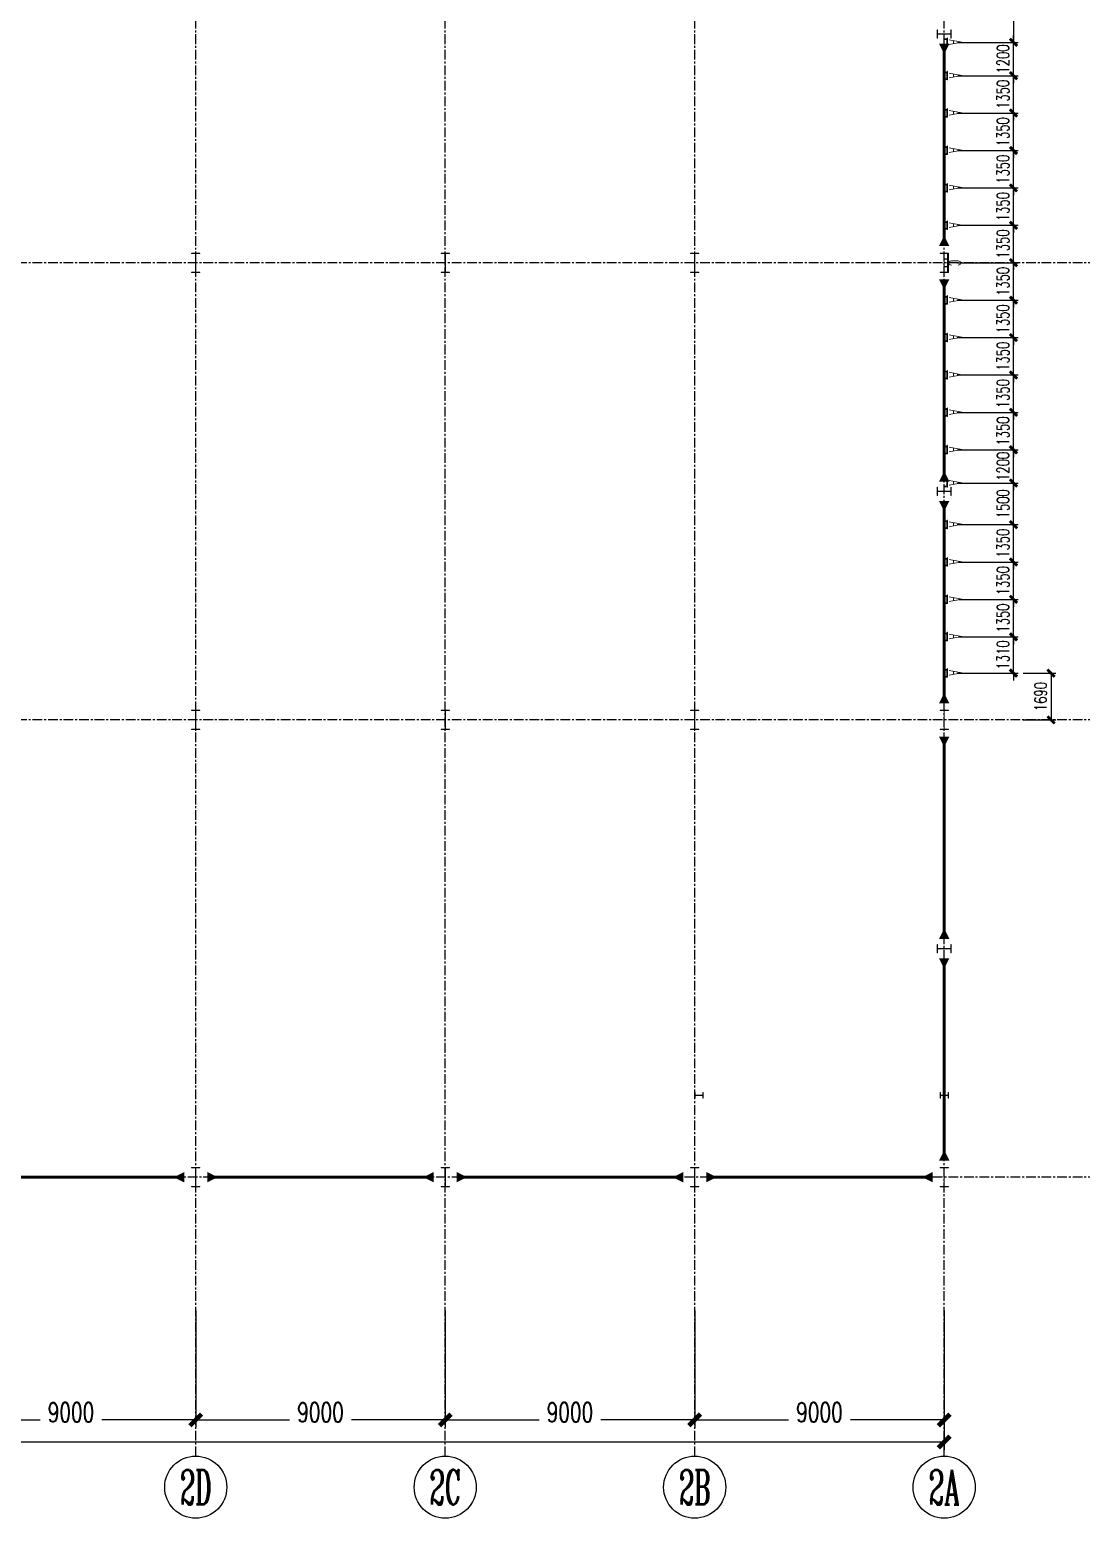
# Model space of a CAD drawing. Extents: x 782294 to 1727252, y -631030 to 17645.
# Drawn here: x 1394723 to 1432652, y -410193 to -356479 of the extents above; entities that cross this region are included whole.
import ezdxf
from ezdxf.enums import TextEntityAlignment as Align

# ---------------------------------------------------------------- set-up
doc = ezdxf.new("R2010")
doc.units = 0
doc.linetypes.add('__DASH', pattern=[0.35, 0.25, -0.1])
doc.linetypes.add('CENTER', pattern=[2, 1.25, -0.25, 0.25, -0.25])
doc.layers.get('Defpoints').update_dxf_attribs({"color": 210})
for name, color, linetype in [('!ZN1-标注-173', 173, 'Continuous'), ('!ZN3-铝板幕墙-3', 3, 'Continuous'), ('!ZN5-钢材投影-40', 40, 'Continuous'), ('!ZN5-钢材断面-2', 2, 'Continuous'), ('30预埋件', 30, 'Continuous'), ('3符号', 3, 'Continuous'), ('DIM', 173, 'Continuous'), ('DOTE', 1, 'CENTER')]:
    doc.layers.add(name, color=color, linetype=linetype)
for name, color, linetype, lineweight in [('S-bea', 40, 'Continuous', 0), ('S-col', 2, 'Continuous', 0), ('梁', 4, 'Continuous', 18), ('细线', 11, 'Continuous', 9)]:
    doc.layers.add(name, color=color, linetype=linetype, lineweight=lineweight)
doc.styles.add('_TCH_AXIS', font='COMPLEX', dxfattribs={"bigfont": 'GBCBIG'})
doc.styles.add('DHTEXT-1', font='romans.shx', dxfattribs={"width": 0.7, "bigfont": 'chinese.shx'})
doc.dimstyles.new('ZN175', dxfattribs={"dimscale": 175, "dimtxt": 2.5, "dimasz": 1.5, "dimexe": 1, "dimexo": 2, "dimgap": 0.9, "dimtad": 1, "dimdec": 0, "dimdsep": 46, "dimtxsty": 'DHTEXT-1', "dimblk": 'ARCHTICK', "dimcen": 2.5, "dimclrd": 173, "dimclre": 173, "dimclrt": 7, "dimazin": 2, "dimtfac": 1, "dimtdec": 0, "dimtix": 1, "dimtmove": 2, "dimatfit": 3, "dimfxl": 0, "dimtolj": 1, "dimtzin": 0, "dimarcsym": 0})
doc.dimstyles.new('ZN280', dxfattribs={"dimscale": 280, "dimtxt": 2.5, "dimasz": 1.5, "dimexe": 1, "dimexo": 2, "dimgap": 0.9, "dimtad": 1, "dimdec": 0, "dimdsep": 46, "dimtxsty": 'DHTEXT-1', "dimblk": 'ARCHTICK', "dimcen": 2.5, "dimclrd": 173, "dimclre": 173, "dimclrt": 7, "dimazin": 2, "dimtfac": 1, "dimtdec": 0, "dimtix": 1, "dimtmove": 2, "dimatfit": 3, "dimfxl": 0, "dimarcsym": 0})

# ---------------------------------------------------------------- blocks, each defined once
blk = doc.blocks.new('_ArchTick')
at = {"color": 0, "linetype": 'ByBlock', "const_width": 0.4}
blk.add_lwpolyline([(-0.5, -0.5), (0.5, 0.5)], dxfattribs=at)
blk = doc.blocks.new('*D1449')
at = {"layer": 'Defpoints', "color": 0, "ltscale": 2800, "transparency": 16777216}
for p in [(120300, -4250), (129300, -4250), (129300, -8759)]:
    blk.add_point(p, dxfattribs=at)
at = {"layer": 'DIM', "color": 173, "linetype": 'ByBlock', "lineweight": -2, "ltscale": 2800, "transparency": 16777216}
for p, q in [((120300, -4810), (120300, -9039)), ((129300, -4810), (129300, -9039)), ((120300, -8759), (123685, -8759)), ((129300, -8759), (125915, -8759))]:
    blk.add_line(p, q, dxfattribs=at)
at = {"layer": 'DIM', "color": 173, "lineweight": -2, "ltscale": 2800, "transparency": 16777216, "xscale": 420, "yscale": 420, "zscale": 420, "rotation": 180}
blk.add_blockref('_ArchTick', (120300, -8759), dxfattribs=at)
at = {"layer": 'DIM', "color": 173, "lineweight": -2, "ltscale": 2800, "transparency": 16777216, "xscale": 420, "yscale": 420, "zscale": 420}
blk.add_blockref('_ArchTick', (129300, -8759), dxfattribs=at)
at = {"layer": 'DIM', "color": 7, "ltscale": 2800, "transparency": 16777216, "insert": (124800, -8484), "char_height": 700, "attachment_point": 5, "style": 'DHTEXT-1'}
blk.add_mtext('9000', dxfattribs=at)
blk = doc.blocks.new('*D1450')
at = {"layer": 'Defpoints', "color": 0, "ltscale": 2800, "transparency": 16777216}
for p in [(129300, -4250), (138300, -4250), (138300, -8759)]:
    blk.add_point(p, dxfattribs=at)
at = {"layer": 'DIM', "color": 173, "linetype": 'ByBlock', "lineweight": -2, "ltscale": 2800, "transparency": 16777216}
for p, q in [((129300, -4810), (129300, -9039)), ((138300, -4810), (138300, -9039)), ((129300, -8759), (132685, -8759)), ((138300, -8759), (134915, -8759))]:
    blk.add_line(p, q, dxfattribs=at)
at = {"layer": 'DIM', "color": 173, "lineweight": -2, "ltscale": 2800, "transparency": 16777216, "xscale": 420, "yscale": 420, "zscale": 420, "rotation": 180}
blk.add_blockref('_ArchTick', (129300, -8759), dxfattribs=at)
at = {"layer": 'DIM', "color": 173, "lineweight": -2, "ltscale": 2800, "transparency": 16777216, "xscale": 420, "yscale": 420, "zscale": 420}
blk.add_blockref('_ArchTick', (138300, -8759), dxfattribs=at)
at = {"layer": 'DIM', "color": 7, "ltscale": 2800, "transparency": 16777216, "insert": (133800, -8484), "char_height": 700, "attachment_point": 5, "style": 'DHTEXT-1'}
blk.add_mtext('9000', dxfattribs=at)
blk = doc.blocks.new('*D1451')
at = {"layer": 'Defpoints', "color": 0, "ltscale": 2800, "transparency": 16777216}
for p in [(138300, -4250), (147300, -4250), (147300, -8759)]:
    blk.add_point(p, dxfattribs=at)
at = {"layer": 'DIM', "color": 173, "linetype": 'ByBlock', "lineweight": -2, "ltscale": 2800, "transparency": 16777216}
for p, q in [((138300, -4810), (138300, -9039)), ((147300, -4810), (147300, -9039)), ((138300, -8759), (141685, -8759)), ((147300, -8759), (143915, -8759))]:
    blk.add_line(p, q, dxfattribs=at)
at = {"layer": 'DIM', "color": 173, "lineweight": -2, "ltscale": 2800, "transparency": 16777216, "xscale": 420, "yscale": 420, "zscale": 420, "rotation": 180}
blk.add_blockref('_ArchTick', (138300, -8759), dxfattribs=at)
at = {"layer": 'DIM', "color": 173, "lineweight": -2, "ltscale": 2800, "transparency": 16777216, "xscale": 420, "yscale": 420, "zscale": 420}
blk.add_blockref('_ArchTick', (147300, -8759), dxfattribs=at)
at = {"layer": 'DIM', "color": 7, "ltscale": 2800, "transparency": 16777216, "insert": (142800, -8484), "char_height": 700, "attachment_point": 5, "style": 'DHTEXT-1'}
blk.add_mtext('9000', dxfattribs=at)
blk = doc.blocks.new('*D1452')
at = {"layer": 'Defpoints', "color": 0, "ltscale": 2800, "transparency": 16777216}
for p in [(147300, -4250), (156300, -4250), (156300, -8759)]:
    blk.add_point(p, dxfattribs=at)
at = {"layer": 'DIM', "color": 173, "linetype": 'ByBlock', "lineweight": -2, "ltscale": 2800, "transparency": 16777216}
for p, q in [((147300, -4810), (147300, -9039)), ((156300, -4810), (156300, -9039)), ((147300, -8759), (150685, -8759)), ((156300, -8759), (152915, -8759))]:
    blk.add_line(p, q, dxfattribs=at)
at = {"layer": 'DIM', "color": 173, "lineweight": -2, "ltscale": 2800, "transparency": 16777216, "xscale": 420, "yscale": 420, "zscale": 420, "rotation": 180}
blk.add_blockref('_ArchTick', (147300, -8759), dxfattribs=at)
at = {"layer": 'DIM', "color": 173, "lineweight": -2, "ltscale": 2800, "transparency": 16777216, "xscale": 420, "yscale": 420, "zscale": 420}
blk.add_blockref('_ArchTick', (156300, -8759), dxfattribs=at)
at = {"layer": 'DIM', "color": 7, "ltscale": 2800, "transparency": 16777216, "insert": (151800, -8484), "char_height": 700, "attachment_point": 5, "style": 'DHTEXT-1'}
blk.add_mtext('9000', dxfattribs=at)
blk = doc.blocks.new('*D1427')
at = {"layer": 'Defpoints', "color": 0, "ltscale": 2800, "transparency": 16777216}
for p in [(0, -4350), (156300, -4350), (156300, -9559)]:
    blk.add_point(p, dxfattribs=at)
at = {"layer": 'DIM', "color": 173, "linetype": 'ByBlock', "lineweight": -2, "ltscale": 2800, "transparency": 16777216}
for p, q in [((0, -4910), (0, -9839)), ((156300, -4910), (156300, -9839)), ((0, -9559), (76553, -9559)), ((156300, -9559), (79647, -9559))]:
    blk.add_line(p, q, dxfattribs=at)
at = {"layer": 'DIM', "color": 173, "lineweight": -2, "ltscale": 2800, "transparency": 16777216, "xscale": 420, "yscale": 420, "zscale": 420, "rotation": 180}
blk.add_blockref('_ArchTick', (0, -9559), dxfattribs=at)
at = {"layer": 'DIM', "color": 173, "lineweight": -2, "ltscale": 2800, "transparency": 16777216, "xscale": 420, "yscale": 420, "zscale": 420}
blk.add_blockref('_ArchTick', (156300, -9559), dxfattribs=at)
at = {"layer": 'DIM', "color": 7, "ltscale": 2800, "transparency": 16777216, "insert": (78100, -9284), "char_height": 700, "attachment_point": 5, "style": 'DHTEXT-1'}
blk.add_mtext('156300', dxfattribs=at)
blk = doc.blocks.new('卓越-轴号')
blk.add_circle((0, 0), 4)
at = {"color": 0, "style": '_TCH_AXIS', "width": 1.041667, "flags": 8}
blk.add_attdef('A', text='', height=4.48, dxfattribs=at).set_placement((-2, -2.24), (2, -2.24), align=Align.FIT)
blk = doc.blocks.new('20250902091300')
at = {"layer": '细线', "ltscale": 30}
h = blk.add_hatch(color=8, dxfattribs=at)
h.dxf.hatch_style = 1
h.paths.add_polyline_path([(-131, 109), (-131, 121), (-119, 121)])
h = blk.add_hatch(color=8, dxfattribs=at)
h.dxf.hatch_style = 1
h.paths.add_polyline_path([(-131, 34), (-131, 22), (-119, 22)])
h = blk.add_hatch(color=8, dxfattribs=at)
h.dxf.hatch_style = 1
h.paths.add_polyline_path([(131, 109), (131, 121), (119, 121)])
h = blk.add_hatch(color=8, dxfattribs=at)
h.dxf.hatch_style = 1
h.paths.add_polyline_path([(131, 34), (131, 22), (119, 22)])
at = {"layer": '!ZN5-钢材断面-2'}
for p, q in [((-150, 22), (150, 22)), ((-150, 10), (-150, 22)), ((-150, 10), (150, 10)), ((-131, 121), (-131, 22)), ((-119, 121), (-119, 22)), ((119, 121), (119, 22)), ((131, 121), (131, 22)), ((150, 10), (150, 22))]:
    blk.add_line(p, q, dxfattribs=at)
at = {"ltscale": 30}
for points in [[(-131, 109), (-131, 121), (-119, 121)], [(-131, 34), (-131, 22), (-119, 22)], [(131, 109), (131, 121), (119, 121)], [(131, 34), (131, 22), (119, 22)]]:
    blk.add_lwpolyline(points, close=True, dxfattribs=at)
blk = doc.blocks.new('20250903081440')
at = {"ltscale": 50, "rotation": 180}
blk.add_blockref('20250902091300', (0, 10), dxfattribs=at)
at = {"layer": '30预埋件', "style": 'DHTEXT-1', "text_generation_flag": 6, "width": 0.55}
blk.add_attdef('B', (-105, 65), '', height=450, rotation=180, dxfattribs=at)
blk = doc.blocks.new('20250903112226')
at = {"layer": '!ZN5-钢材投影-40', "ltscale": 0.3}
blk.add_lwpolyline([(-338, 0), (338, 0), (338, -12), (-338, -12)], close=True, dxfattribs=at)
at = {"layer": '!ZN5-钢材断面-2', "linetype": '__DASH', "ltscale": 100}
for points in [[(-144, -12), (-132, -12), (-132, -136), (-144, -136)], [(132, -12), (144, -12), (144, -136), (132, -136)]]:
    blk.add_lwpolyline(points, close=True, dxfattribs=at)
blk = doc.blocks.new('20250903112404')
at = {"ltscale": 500, "rotation": 270}
blk.add_blockref('20250903112226', (0, 0), dxfattribs=at)
at = {"layer": '30预埋件', "style": 'DHTEXT-1', "text_generation_flag": 6, "width": 0.55}
blk.add_attdef('B', (15, 105), '', height=450, rotation=90, dxfattribs=at)
blk = doc.blocks.new('20250903093906')
at = {"ltscale": 1750, "rotation": 270}
for p in [(156415, 40950), (156415, 39750), (156415, 38400), (156415, 37050), (156415, 35700), (156415, 34350), (156415, 31650), (156415, 30300), (156415, 28950), (156415, 27600), (156415, 26250), (156415, 25050), (156415, 23550), (156415, 22200), (156415, 20850), (156415, 19500), (156415, 18190)]:
    blk.add_blockref('20250903081440', p, dxfattribs=at).add_auto_attribs({'B': 'A'})
at = {"ltscale": 500}
blk.add_blockref('20250903112404', (156440, 33000), dxfattribs=at).add_auto_attribs({'B': 'C'})
blk = doc.blocks.new('*D1556')
at = {"layer": 'Defpoints', "color": 0, "ltscale": 1750, "transparency": 16777216}
for p in [(1427882, -374336), (1430208, -374336), (1427882, -375686)]:
    blk.add_point(p, dxfattribs=at)
at = {"layer": 'DIM', "color": 173, "linetype": 'ByBlock', "lineweight": -2, "ltscale": 1750, "transparency": 16777216}
for p, q in [((1428232, -374336), (1430383, -374336)), ((1430208, -374336), (1430208, -374073)), ((1430208, -375686), (1430208, -374336)), ((1428232, -375686), (1430383, -375686)), ((1430208, -375686), (1430208, -375948))]:
    blk.add_line(p, q, dxfattribs=at)
at = {"layer": 'DIM', "color": 173, "lineweight": -2, "ltscale": 1750, "transparency": 16777216, "xscale": 262.5, "yscale": 262.5, "zscale": 262.5}
for p, rotation in [((1430208, -374336), 270), ((1430208, -375686), 90)]:
    blk.add_blockref('_ArchTick', p, dxfattribs=dict(at, rotation=rotation))
at = {"layer": 'DIM', "color": 7, "ltscale": 1750, "transparency": 16777216, "insert": (1429832, -375011), "char_height": 437.5, "attachment_point": 5, "rotation": 90, "style": 'DHTEXT-1'}
blk.add_mtext('\\A1;1350', dxfattribs=at)
blk = doc.blocks.new('*D1557')
at = {"layer": 'Defpoints', "color": 0, "ltscale": 1750, "transparency": 16777216}
for p in [(1427882, -375686), (1430208, -375686), (1427882, -377036)]:
    blk.add_point(p, dxfattribs=at)
at = {"layer": 'DIM', "color": 173, "linetype": 'ByBlock', "lineweight": -2, "ltscale": 1750, "transparency": 16777216}
for p, q in [((1430208, -375686), (1430208, -375423)), ((1428232, -375686), (1430383, -375686)), ((1430208, -377036), (1430208, -375686)), ((1428232, -377036), (1430383, -377036)), ((1430208, -377036), (1430208, -377298))]:
    blk.add_line(p, q, dxfattribs=at)
at = {"layer": 'DIM', "color": 173, "lineweight": -2, "ltscale": 1750, "transparency": 16777216, "xscale": 262.5, "yscale": 262.5, "zscale": 262.5}
for p, rotation in [((1430208, -375686), 270), ((1430208, -377036), 90)]:
    blk.add_blockref('_ArchTick', p, dxfattribs=dict(at, rotation=rotation))
at = {"layer": 'DIM', "color": 7, "ltscale": 1750, "transparency": 16777216, "insert": (1429832, -376361), "char_height": 437.5, "attachment_point": 5, "rotation": 90, "style": 'DHTEXT-1'}
blk.add_mtext('\\A1;1350', dxfattribs=at)
blk = doc.blocks.new('*D1558')
at = {"layer": 'Defpoints', "color": 0, "ltscale": 1750, "transparency": 16777216}
for p in [(1427882, -377036), (1430208, -377036), (1427882, -378386)]:
    blk.add_point(p, dxfattribs=at)
at = {"layer": 'DIM', "color": 173, "linetype": 'ByBlock', "lineweight": -2, "ltscale": 1750, "transparency": 16777216}
for p, q in [((1428232, -377036), (1430383, -377036)), ((1430208, -377036), (1430208, -376773)), ((1430208, -378386), (1430208, -377036)), ((1428232, -378386), (1430383, -378386)), ((1430208, -378386), (1430208, -378648))]:
    blk.add_line(p, q, dxfattribs=at)
at = {"layer": 'DIM', "color": 173, "lineweight": -2, "ltscale": 1750, "transparency": 16777216, "xscale": 262.5, "yscale": 262.5, "zscale": 262.5}
for p, rotation in [((1430208, -377036), 270), ((1430208, -378386), 90)]:
    blk.add_blockref('_ArchTick', p, dxfattribs=dict(at, rotation=rotation))
at = {"layer": 'DIM', "color": 7, "ltscale": 1750, "transparency": 16777216, "insert": (1429832, -377711), "char_height": 437.5, "attachment_point": 5, "rotation": 90, "style": 'DHTEXT-1'}
blk.add_mtext('\\A1;1350', dxfattribs=at)
blk = doc.blocks.new('*D1559')
at = {"layer": 'Defpoints', "color": 0, "ltscale": 1750, "transparency": 16777216}
for p in [(1427882, -378386), (1430208, -378386), (1427824, -379696)]:
    blk.add_point(p, dxfattribs=at)
at = {"layer": 'DIM', "color": 173, "linetype": 'ByBlock', "lineweight": -2, "ltscale": 1750, "transparency": 16777216}
for p, q in [((1430208, -378386), (1430208, -378123)), ((1428232, -378386), (1430383, -378386)), ((1430208, -379696), (1430208, -378386)), ((1428174, -379696), (1430383, -379696)), ((1430208, -379696), (1430208, -379958))]:
    blk.add_line(p, q, dxfattribs=at)
at = {"layer": 'DIM', "color": 173, "lineweight": -2, "ltscale": 1750, "transparency": 16777216, "xscale": 262.5, "yscale": 262.5, "zscale": 262.5}
for p, rotation in [((1430208, -378386), 270), ((1430208, -379696), 90)]:
    blk.add_blockref('_ArchTick', p, dxfattribs=dict(at, rotation=rotation))
at = {"layer": 'DIM', "color": 7, "ltscale": 1750, "transparency": 16777216, "insert": (1429832, -379041), "char_height": 437.5, "attachment_point": 5, "rotation": 90, "style": 'DHTEXT-1'}
blk.add_mtext('\\A1;1310', dxfattribs=at)
blk = doc.blocks.new('*D1560')
at = {"layer": 'Defpoints', "color": 0, "ltscale": 1750, "transparency": 16777216}
for p in [(1427824, -366236), (1430208, -366236), (1427824, -367586)]:
    blk.add_point(p, dxfattribs=at)
at = {"layer": 'DIM', "color": 173, "linetype": 'ByBlock', "lineweight": -2, "ltscale": 1750, "transparency": 16777216}
for p, q in [((1428174, -366236), (1430383, -366236)), ((1430208, -366236), (1430208, -365973)), ((1430208, -367586), (1430208, -366236)), ((1428174, -367586), (1430383, -367586)), ((1430208, -367586), (1430208, -367848))]:
    blk.add_line(p, q, dxfattribs=at)
at = {"layer": 'DIM', "color": 173, "lineweight": -2, "ltscale": 1750, "transparency": 16777216, "xscale": 262.5, "yscale": 262.5, "zscale": 262.5}
for p, rotation in [((1430208, -366236), 270), ((1430208, -367586), 90)]:
    blk.add_blockref('_ArchTick', p, dxfattribs=dict(at, rotation=rotation))
at = {"layer": 'DIM', "color": 7, "ltscale": 1750, "transparency": 16777216, "insert": (1429832, -366911), "char_height": 437.5, "attachment_point": 5, "rotation": 90, "style": 'DHTEXT-1'}
blk.add_mtext('\\A1;1350', dxfattribs=at)
blk = doc.blocks.new('*D1561')
at = {"layer": 'Defpoints', "color": 0, "ltscale": 1750, "transparency": 16777216}
for p in [(1427824, -367586), (1430208, -367586), (1427824, -368936)]:
    blk.add_point(p, dxfattribs=at)
at = {"layer": 'DIM', "color": 173, "linetype": 'ByBlock', "lineweight": -2, "ltscale": 1750, "transparency": 16777216}
for p, q in [((1430208, -367586), (1430208, -367323)), ((1428174, -367586), (1430383, -367586)), ((1430208, -368936), (1430208, -367586)), ((1428174, -368936), (1430383, -368936)), ((1430208, -368936), (1430208, -369198))]:
    blk.add_line(p, q, dxfattribs=at)
at = {"layer": 'DIM', "color": 173, "lineweight": -2, "ltscale": 1750, "transparency": 16777216, "xscale": 262.5, "yscale": 262.5, "zscale": 262.5}
for p, rotation in [((1430208, -367586), 270), ((1430208, -368936), 90)]:
    blk.add_blockref('_ArchTick', p, dxfattribs=dict(at, rotation=rotation))
at = {"layer": 'DIM', "color": 7, "ltscale": 1750, "transparency": 16777216, "insert": (1429832, -368261), "char_height": 437.5, "attachment_point": 5, "rotation": 90, "style": 'DHTEXT-1'}
blk.add_mtext('\\A1;1350', dxfattribs=at)
blk = doc.blocks.new('*D1562')
at = {"layer": 'Defpoints', "color": 0, "ltscale": 1750, "transparency": 16777216}
for p in [(1427824, -368936), (1430208, -368936), (1427824, -370286)]:
    blk.add_point(p, dxfattribs=at)
at = {"layer": 'DIM', "color": 173, "linetype": 'ByBlock', "lineweight": -2, "ltscale": 1750, "transparency": 16777216}
for p, q in [((1428174, -368936), (1430383, -368936)), ((1430208, -368936), (1430208, -368673)), ((1430208, -370286), (1430208, -368936)), ((1428174, -370286), (1430383, -370286)), ((1430208, -370286), (1430208, -370548))]:
    blk.add_line(p, q, dxfattribs=at)
at = {"layer": 'DIM', "color": 173, "lineweight": -2, "ltscale": 1750, "transparency": 16777216, "xscale": 262.5, "yscale": 262.5, "zscale": 262.5}
for p, rotation in [((1430208, -368936), 270), ((1430208, -370286), 90)]:
    blk.add_blockref('_ArchTick', p, dxfattribs=dict(at, rotation=rotation))
at = {"layer": 'DIM', "color": 7, "ltscale": 1750, "transparency": 16777216, "insert": (1429832, -369611), "char_height": 437.5, "attachment_point": 5, "rotation": 90, "style": 'DHTEXT-1'}
blk.add_mtext('\\A1;1350', dxfattribs=at)
blk = doc.blocks.new('*D1563')
at = {"layer": 'Defpoints', "color": 0, "ltscale": 1750, "transparency": 16777216}
for p in [(1427824, -370286), (1430208, -370286), (1427824, -371636)]:
    blk.add_point(p, dxfattribs=at)
at = {"layer": 'DIM', "color": 173, "linetype": 'ByBlock', "lineweight": -2, "ltscale": 1750, "transparency": 16777216}
for p, q in [((1430208, -370286), (1430208, -370023)), ((1428174, -370286), (1430383, -370286)), ((1430208, -371636), (1430208, -370286)), ((1428174, -371636), (1430383, -371636)), ((1430208, -371636), (1430208, -371898))]:
    blk.add_line(p, q, dxfattribs=at)
at = {"layer": 'DIM', "color": 173, "lineweight": -2, "ltscale": 1750, "transparency": 16777216, "xscale": 262.5, "yscale": 262.5, "zscale": 262.5}
for p, rotation in [((1430208, -370286), 270), ((1430208, -371636), 90)]:
    blk.add_blockref('_ArchTick', p, dxfattribs=dict(at, rotation=rotation))
at = {"layer": 'DIM', "color": 7, "ltscale": 1750, "transparency": 16777216, "insert": (1429832, -370961), "char_height": 437.5, "attachment_point": 5, "rotation": 90, "style": 'DHTEXT-1'}
blk.add_mtext('\\A1;1350', dxfattribs=at)
blk = doc.blocks.new('*D1564')
at = {"layer": 'Defpoints', "color": 0, "ltscale": 1750, "transparency": 16777216}
for p in [(1427824, -371636), (1430208, -371636), (1427824, -372836)]:
    blk.add_point(p, dxfattribs=at)
at = {"layer": 'DIM', "color": 173, "linetype": 'ByBlock', "lineweight": -2, "ltscale": 1750, "transparency": 16777216}
for p, q in [((1428174, -371636), (1430383, -371636)), ((1430208, -371636), (1430208, -371373)), ((1430208, -372836), (1430208, -371636)), ((1428174, -372836), (1430383, -372836)), ((1430208, -372836), (1430208, -373098))]:
    blk.add_line(p, q, dxfattribs=at)
at = {"layer": 'DIM', "color": 173, "lineweight": -2, "ltscale": 1750, "transparency": 16777216, "xscale": 262.5, "yscale": 262.5, "zscale": 262.5}
for p, rotation in [((1430208, -371636), 270), ((1430208, -372836), 90)]:
    blk.add_blockref('_ArchTick', p, dxfattribs=dict(at, rotation=rotation))
at = {"layer": 'DIM', "color": 7, "ltscale": 1750, "transparency": 16777216, "insert": (1429832, -372236), "char_height": 437.5, "attachment_point": 5, "rotation": 90, "style": 'DHTEXT-1'}
blk.add_mtext('\\A1;1200', dxfattribs=at)
blk = doc.blocks.new('*D1565')
at = {"layer": 'Defpoints', "color": 0, "ltscale": 1750, "transparency": 16777216}
for p in [(1427824, -372836), (1430208, -372836), (1427824, -374336)]:
    blk.add_point(p, dxfattribs=at)
at = {"layer": 'DIM', "color": 173, "linetype": 'ByBlock', "lineweight": -2, "ltscale": 1750, "transparency": 16777216}
for p, q in [((1428174, -372836), (1430383, -372836)), ((1430208, -374336), (1430208, -372836)), ((1428174, -374336), (1430383, -374336))]:
    blk.add_line(p, q, dxfattribs=at)
at = {"layer": 'DIM', "color": 173, "lineweight": -2, "ltscale": 1750, "transparency": 16777216, "xscale": 262.5, "yscale": 262.5, "zscale": 262.5}
for p, rotation in [((1430208, -372836), 90), ((1430208, -374336), 270)]:
    blk.add_blockref('_ArchTick', p, dxfattribs=dict(at, rotation=rotation))
at = {"layer": 'DIM', "color": 7, "ltscale": 1750, "transparency": 16777216, "insert": (1429832, -373586), "char_height": 437.5, "attachment_point": 5, "rotation": 90, "style": 'DHTEXT-1'}
blk.add_mtext('\\A1;1500', dxfattribs=at)
blk = doc.blocks.new('*D1572')
at = {"layer": 'Defpoints', "color": 0, "ltscale": 1750, "transparency": 16777216}
for p in [(1427834, -356936), (1430208, -356936), (1427834, -358136)]:
    blk.add_point(p, dxfattribs=at)
at = {"layer": 'DIM', "color": 173, "linetype": 'ByBlock', "lineweight": -2, "ltscale": 1750, "transparency": 16777216}
for p, q in [((1428184, -356936), (1430383, -356936)), ((1430208, -356936), (1430208, -356673)), ((1430208, -358136), (1430208, -356936)), ((1428184, -358136), (1430383, -358136)), ((1430208, -358136), (1430208, -358398))]:
    blk.add_line(p, q, dxfattribs=at)
at = {"layer": 'DIM', "color": 173, "lineweight": -2, "ltscale": 1750, "transparency": 16777216, "xscale": 262.5, "yscale": 262.5, "zscale": 262.5}
for p, rotation in [((1430208, -356936), 270), ((1430208, -358136), 90)]:
    blk.add_blockref('_ArchTick', p, dxfattribs=dict(at, rotation=rotation))
at = {"layer": 'DIM', "color": 7, "ltscale": 1750, "transparency": 16777216, "insert": (1429832, -357536), "char_height": 437.5, "attachment_point": 5, "rotation": 90, "style": 'DHTEXT-1'}
blk.add_mtext('\\A1;1200', dxfattribs=at)
blk = doc.blocks.new('*D1573')
at = {"layer": 'Defpoints', "color": 0, "ltscale": 1750, "transparency": 16777216}
for p in [(1427834, -358136), (1430208, -358136), (1427834, -359486)]:
    blk.add_point(p, dxfattribs=at)
at = {"layer": 'DIM', "color": 173, "linetype": 'ByBlock', "lineweight": -2, "ltscale": 1750, "transparency": 16777216}
for p, q in [((1428184, -358136), (1430383, -358136)), ((1430208, -358136), (1430208, -357873)), ((1430208, -359486), (1430208, -358136)), ((1428184, -359486), (1430383, -359486)), ((1430208, -359486), (1430208, -359748))]:
    blk.add_line(p, q, dxfattribs=at)
at = {"layer": 'DIM', "color": 173, "lineweight": -2, "ltscale": 1750, "transparency": 16777216, "xscale": 262.5, "yscale": 262.5, "zscale": 262.5}
for p, rotation in [((1430208, -358136), 270), ((1430208, -359486), 90)]:
    blk.add_blockref('_ArchTick', p, dxfattribs=dict(at, rotation=rotation))
at = {"layer": 'DIM', "color": 7, "ltscale": 1750, "transparency": 16777216, "insert": (1429832, -358811), "char_height": 437.5, "attachment_point": 5, "rotation": 90, "style": 'DHTEXT-1'}
blk.add_mtext('\\A1;1350', dxfattribs=at)
blk = doc.blocks.new('*D1574')
at = {"layer": 'Defpoints', "color": 0, "ltscale": 1750, "transparency": 16777216}
for p in [(1427834, -359486), (1430208, -359486), (1427834, -360836)]:
    blk.add_point(p, dxfattribs=at)
at = {"layer": 'DIM', "color": 173, "linetype": 'ByBlock', "lineweight": -2, "ltscale": 1750, "transparency": 16777216}
for p, q in [((1430208, -359486), (1430208, -359223)), ((1428184, -359486), (1430383, -359486)), ((1430208, -360836), (1430208, -359486)), ((1428184, -360836), (1430383, -360836)), ((1430208, -360836), (1430208, -361098))]:
    blk.add_line(p, q, dxfattribs=at)
at = {"layer": 'DIM', "color": 173, "lineweight": -2, "ltscale": 1750, "transparency": 16777216, "xscale": 262.5, "yscale": 262.5, "zscale": 262.5}
for p, rotation in [((1430208, -359486), 270), ((1430208, -360836), 90)]:
    blk.add_blockref('_ArchTick', p, dxfattribs=dict(at, rotation=rotation))
at = {"layer": 'DIM', "color": 7, "ltscale": 1750, "transparency": 16777216, "insert": (1429832, -360161), "char_height": 437.5, "attachment_point": 5, "rotation": 90, "style": 'DHTEXT-1'}
blk.add_mtext('\\A1;1350', dxfattribs=at)
blk = doc.blocks.new('*D1575')
at = {"layer": 'Defpoints', "color": 0, "ltscale": 1750, "transparency": 16777216}
for p in [(1427834, -360836), (1430208, -360836), (1427834, -362186)]:
    blk.add_point(p, dxfattribs=at)
at = {"layer": 'DIM', "color": 173, "linetype": 'ByBlock', "lineweight": -2, "ltscale": 1750, "transparency": 16777216}
for p, q in [((1428184, -360836), (1430383, -360836)), ((1430208, -360836), (1430208, -360573)), ((1430208, -362186), (1430208, -360836)), ((1428184, -362186), (1430383, -362186)), ((1430208, -362186), (1430208, -362448))]:
    blk.add_line(p, q, dxfattribs=at)
at = {"layer": 'DIM', "color": 173, "lineweight": -2, "ltscale": 1750, "transparency": 16777216, "xscale": 262.5, "yscale": 262.5, "zscale": 262.5}
for p, rotation in [((1430208, -360836), 270), ((1430208, -362186), 90)]:
    blk.add_blockref('_ArchTick', p, dxfattribs=dict(at, rotation=rotation))
at = {"layer": 'DIM', "color": 7, "ltscale": 1750, "transparency": 16777216, "insert": (1429832, -361511), "char_height": 437.5, "attachment_point": 5, "rotation": 90, "style": 'DHTEXT-1'}
blk.add_mtext('\\A1;1350', dxfattribs=at)
blk = doc.blocks.new('*D1576')
at = {"layer": 'Defpoints', "color": 0, "ltscale": 1750, "transparency": 16777216}
for p in [(1427834, -362186), (1430208, -362186), (1427834, -363536)]:
    blk.add_point(p, dxfattribs=at)
at = {"layer": 'DIM', "color": 173, "linetype": 'ByBlock', "lineweight": -2, "ltscale": 1750, "transparency": 16777216}
for p, q in [((1430208, -362186), (1430208, -361923)), ((1428184, -362186), (1430383, -362186)), ((1430208, -363536), (1430208, -362186)), ((1428184, -363536), (1430383, -363536)), ((1430208, -363536), (1430208, -363798))]:
    blk.add_line(p, q, dxfattribs=at)
at = {"layer": 'DIM', "color": 173, "lineweight": -2, "ltscale": 1750, "transparency": 16777216, "xscale": 262.5, "yscale": 262.5, "zscale": 262.5}
for p, rotation in [((1430208, -362186), 270), ((1430208, -363536), 90)]:
    blk.add_blockref('_ArchTick', p, dxfattribs=dict(at, rotation=rotation))
at = {"layer": 'DIM', "color": 7, "ltscale": 1750, "transparency": 16777216, "insert": (1429832, -362861), "char_height": 437.5, "attachment_point": 5, "rotation": 90, "style": 'DHTEXT-1'}
blk.add_mtext('\\A1;1350', dxfattribs=at)
blk = doc.blocks.new('*D1577')
at = {"layer": 'Defpoints', "color": 0, "ltscale": 1750, "transparency": 16777216}
for p in [(1427834, -363536), (1430208, -363536), (1427843, -364886)]:
    blk.add_point(p, dxfattribs=at)
at = {"layer": 'DIM', "color": 173, "linetype": 'ByBlock', "lineweight": -2, "ltscale": 1750, "transparency": 16777216}
for p, q in [((1428184, -363536), (1430383, -363536)), ((1430208, -363536), (1430208, -363273)), ((1430208, -364886), (1430208, -363536)), ((1428193, -364886), (1430383, -364886)), ((1430208, -364886), (1430208, -365148))]:
    blk.add_line(p, q, dxfattribs=at)
at = {"layer": 'DIM', "color": 173, "lineweight": -2, "ltscale": 1750, "transparency": 16777216, "xscale": 262.5, "yscale": 262.5, "zscale": 262.5}
for p, rotation in [((1430208, -363536), 270), ((1430208, -364886), 90)]:
    blk.add_blockref('_ArchTick', p, dxfattribs=dict(at, rotation=rotation))
at = {"layer": 'DIM', "color": 7, "ltscale": 1750, "transparency": 16777216, "insert": (1429832, -364211), "char_height": 437.5, "attachment_point": 5, "rotation": 90, "style": 'DHTEXT-1'}
blk.add_mtext('\\A1;1350', dxfattribs=at)
blk = doc.blocks.new('*D1578')
at = {"layer": 'Defpoints', "color": 0, "ltscale": 1750, "transparency": 16777216}
for p in [(1427843, -364886), (1430208, -364886), (1427824, -366236)]:
    blk.add_point(p, dxfattribs=at)
at = {"layer": 'DIM', "color": 173, "linetype": 'ByBlock', "lineweight": -2, "ltscale": 1750, "transparency": 16777216}
for p, q in [((1430208, -364886), (1430208, -364623)), ((1428193, -364886), (1430383, -364886)), ((1430208, -366236), (1430208, -364886)), ((1428174, -366236), (1430383, -366236)), ((1430208, -366236), (1430208, -366498))]:
    blk.add_line(p, q, dxfattribs=at)
at = {"layer": 'DIM', "color": 173, "lineweight": -2, "ltscale": 1750, "transparency": 16777216, "xscale": 262.5, "yscale": 262.5, "zscale": 262.5}
for p, rotation in [((1430208, -364886), 270), ((1430208, -366236), 90)]:
    blk.add_blockref('_ArchTick', p, dxfattribs=dict(at, rotation=rotation))
at = {"layer": 'DIM', "color": 7, "ltscale": 1750, "transparency": 16777216, "insert": (1429832, -365561), "char_height": 437.5, "attachment_point": 5, "rotation": 90, "style": 'DHTEXT-1'}
blk.add_mtext('\\A1;1350', dxfattribs=at)
blk = doc.blocks.new('*D1579')
at = {"layer": '!ZN1-标注-173', "color": 173, "linetype": 'ByBlock', "lineweight": -2, "ltscale": 1750, "transparency": 16777216}
for p, q in [((1430558, -379696), (1431738, -379696)), ((1431563, -379696), (1431563, -381386)), ((1430558, -381386), (1431738, -381386))]:
    blk.add_line(p, q, dxfattribs=at)
at = {"layer": 'Defpoints', "color": 0, "ltscale": 1750, "transparency": 16777216}
for p in [(1430208, -379696), (1430208, -381386), (1431563, -381386)]:
    blk.add_point(p, dxfattribs=at)
at = {"layer": '!ZN1-标注-173', "color": 173, "lineweight": -2, "ltscale": 1750, "transparency": 16777216, "xscale": 262.5, "yscale": 262.5, "zscale": 262.5}
for p, rotation in [((1431563, -379696), 90), ((1431563, -381386), 270)]:
    blk.add_blockref('_ArchTick', p, dxfattribs=dict(at, rotation=rotation))
at = {"layer": '!ZN1-标注-173', "color": 7, "ltscale": 1750, "transparency": 16777216, "insert": (1431186, -380541), "char_height": 437.5, "attachment_point": 5, "rotation": 90, "style": 'DHTEXT-1'}
blk.add_mtext('\\A1;1690', dxfattribs=at)
blk = doc.blocks.new('*D1580')
at = {"layer": 'Defpoints', "color": 0, "ltscale": 1750, "transparency": 16777216}
for p in [(1427834, -341296), (1427834, -356936), (1430208, -356936)]:
    blk.add_point(p, dxfattribs=at)
at = {"layer": 'DIM', "color": 173, "linetype": 'ByBlock', "lineweight": -2, "ltscale": 1750, "transparency": 16777216}
for p, q in [((1428184, -341296), (1430383, -341296)), ((1430208, -341296), (1430208, -356936)), ((1428184, -356936), (1430383, -356936))]:
    blk.add_line(p, q, dxfattribs=at)
at = {"layer": 'DIM', "color": 173, "lineweight": -2, "ltscale": 1750, "transparency": 16777216, "xscale": 262.5, "yscale": 262.5, "zscale": 262.5}
for p, rotation in [((1430208, -341296), 90), ((1430208, -356936), 270)]:
    blk.add_blockref('_ArchTick', p, dxfattribs=dict(at, rotation=rotation))
at = {"layer": 'DIM', "color": 7, "ltscale": 1750, "transparency": 16777216, "insert": (1429832, -349116), "char_height": 437.5, "attachment_point": 5, "rotation": 90, "style": 'DHTEXT-1'}
blk.add_mtext('\\A1;15640', dxfattribs=at)
blk = doc.blocks.new('A$C4872ac65')
at = {"layer": 'S-bea'}
for points in [[(156300, 40900, 375, 0, 0), (156300, 40525, 375, 0, 0)], [(156300, 33600, 375, 0, 0), (156300, 33975, 375, 0, 0)], [(156300, 32400, 375, 0, 0), (156300, 32025, 375, 0, 0)], [(156300, 25100, 375, 0, 0), (156300, 25475, 375, 0, 0)], [(156300, 24400, 375, 0, 0), (156300, 24025, 375, 0, 0)], [(156300, 17100, 375, 0, 0), (156300, 17475, 375, 0, 0)], [(156300, 15900, 375, 0, 0), (156300, 15525, 375, 0, 0)], [(156300, 8600, 375, 0, 0), (156300, 8975, 375, 0, 0)], [(156300, 7900, 375, 0, 0), (156300, 7525, 375, 0, 0)], [(156300, 600, 375, 0, 0), (156300, 975, 375, 0, 0)], [(128885, 0, 375, 0, 0), (128510, 0, 375, 0, 0)], [(129715, 0, 375, 0, 0), (130090, 0, 375, 0, 0)], [(137885, 0, 375, 0, 0), (137510, 0, 375, 0, 0)], [(138715, 0, 375, 0, 0), (139090, 0, 375, 0, 0)], [(146885, 0, 375, 0, 0), (146510, 0, 375, 0, 0)], [(147715, 0, 375, 0, 0), (148090, 0, 375, 0, 0)], [(155885, 0, 375, 0, 0), (155510, 0, 375, 0, 0)]]:
    blk.add_lwpolyline(points, format="xyseb", dxfattribs=at)
at = {"layer": 'S-col'}
for points in [[(156550, 41100), (156550, 41400), (156538, 41400), (156538, 41254), (156062, 41254), (156062, 41400), (156050, 41400), (156050, 41100), (156062, 41100), (156062, 41246), (156538, 41246), (156538, 41100)], [(129150, 33350), (129450, 33350), (129450, 33338), (129304, 33338), (129304, 32662), (129450, 32662), (129450, 32650), (129150, 32650), (129150, 32662), (129296, 32662), (129296, 33338), (129150, 33338)], [(138150, 33350), (138450, 33350), (138450, 33338), (138304, 33338), (138304, 32662), (138450, 32662), (138450, 32650), (138150, 32650), (138150, 32662), (138296, 32662), (138296, 33338), (138150, 33338)], [(147150, 33350), (147450, 33350), (147450, 33338), (147304, 33338), (147304, 32662), (147450, 32662), (147450, 32650), (147150, 32650), (147150, 32662), (147296, 32662), (147296, 33338), (147150, 33338)], [(156150, 33350), (156450, 33350), (156450, 33338), (156304, 33338), (156304, 32662), (156450, 32662), (156450, 32650), (156150, 32650), (156150, 32662), (156296, 32662), (156296, 33338), (156150, 33338)], [(156550, 24600), (156550, 24900), (156538, 24900), (156538, 24754), (156062, 24754), (156062, 24900), (156050, 24900), (156050, 24600), (156062, 24600), (156062, 24746), (156538, 24746), (156538, 24600)], [(129150, 16850), (129450, 16850), (129450, 16838), (129304, 16838), (129304, 16162), (129450, 16162), (129450, 16150), (129150, 16150), (129150, 16162), (129296, 16162), (129296, 16838), (129150, 16838)], [(138150, 16850), (138450, 16850), (138450, 16838), (138304, 16838), (138304, 16162), (138450, 16162), (138450, 16150), (138150, 16150), (138150, 16162), (138296, 16162), (138296, 16838), (138150, 16838)], [(147150, 16850), (147450, 16850), (147450, 16838), (147304, 16838), (147304, 16162), (147450, 16162), (147450, 16150), (147150, 16150), (147150, 16162), (147296, 16162), (147296, 16838), (147150, 16838)], [(156150, 16850), (156450, 16850), (156450, 16838), (156304, 16838), (156304, 16162), (156450, 16162), (156450, 16150), (156150, 16150), (156150, 16162), (156296, 16162), (156296, 16838), (156150, 16838)], [(156550, 8100), (156550, 8400), (156538, 8400), (156538, 8254), (156062, 8254), (156062, 8400), (156050, 8400), (156050, 8100), (156062, 8100), (156062, 8246), (156538, 8246), (156538, 8100)], [(147300, 2850), (147300, 3050), (147312, 3050), (147312, 2954), (147588, 2954), (147588, 3050), (147600, 3050), (147600, 2850), (147588, 2850), (147588, 2946), (147312, 2946), (147312, 2850)], [(156150, 2850), (156150, 3050), (156162, 3050), (156162, 2954), (156438, 2954), (156438, 3050), (156450, 3050), (156450, 2850), (156438, 2850), (156438, 2946), (156162, 2946), (156162, 2850)], [(129150, 350), (129450, 350), (129450, 338), (129304, 338), (129304, -338), (129450, -338), (129450, -350), (129150, -350), (129150, -338), (129296, -338), (129296, 338), (129150, 338)], [(138150, 350), (138450, 350), (138450, 338), (138304, 338), (138304, -338), (138450, -338), (138450, -350), (138150, -350), (138150, -338), (138296, -338), (138296, 338), (138150, 338)], [(147150, 350), (147450, 350), (147450, 338), (147304, 338), (147304, -338), (147450, -338), (147450, -350), (147150, -350), (147150, -338), (147296, -338), (147296, 338), (147150, 338)], [(156150, 350), (156450, 350), (156450, 338), (156304, 338), (156304, -338), (156450, -338), (156450, -350), (156150, -350), (156150, -338), (156296, -338), (156296, 338), (156150, 338)]]:
    blk.add_lwpolyline(points, close=True, dxfattribs=at)
at = {"layer": '梁', "linetype": 'Continuous', "const_width": 100}
for points in [[(156300, 40900), (156300, 33600)], [(156300, 32400), (156300, 25100)], [(156300, 24400), (156300, 17100)], [(156300, 15900), (156300, 8600)], [(156300, 7900), (156300, 600)], [(120715, 0), (128885, 0)], [(129715, 0), (137885, 0)], [(138715, 0), (146885, 0)], [(147715, 0), (155885, 0)]]:
    blk.add_lwpolyline(points, dxfattribs=at)
blk = doc.blocks.new('20250821100646')
at = {"layer": 'DOTE', "ltscale": 280}
for p, q in [((129300, -10067.4), (129300, 92720)), ((138300, -10067.4), (138300, 92720)), ((147300, -10067.4), (147300, 92720)), ((156300, -10067.4), (156300, 92720)), ((165204.2, 33000), (-11095.8, 33000)), ((165204.2, 16500), (-11095.8, 16500)), ((165204.2, 0), (-11095.8, 0))]:
    blk.add_line(p, q, dxfattribs=at)
at = {"layer": '3符号', "color": 7}
ref = blk.add_blockref('卓越-轴号', (129300, -11187.4), dxfattribs=dict(at, xscale=280, yscale=280, zscale=280))
ref.add_attrib('A', '2D', dxfattribs={"layer": '0', "color": 0, "height": 1254.4, "style": '_TCH_AXIS', "width": 0.506757}).set_placement((128740, -11814.6), (129860, -11814.6), align=Align.FIT)
ref = blk.add_blockref('卓越-轴号', (138300, -11187.4), dxfattribs=dict(at, xscale=280, yscale=280, zscale=280))
ref.add_attrib('A', '2C', dxfattribs={"layer": '0', "color": 0, "height": 1254.4, "style": '_TCH_AXIS', "width": 0.535714}).set_placement((137740, -11814.6), (138860, -11814.6), align=Align.FIT)
ref = blk.add_blockref('卓越-轴号', (147300, -11187.4), dxfattribs=dict(at, xscale=280, yscale=280, zscale=280))
ref.add_attrib('A', '2B', dxfattribs={"layer": '0', "color": 0, "height": 1254.4, "style": '_TCH_AXIS', "width": 0.506757}).set_placement((146740, -11814.6), (147860, -11814.6), align=Align.FIT)
ref = blk.add_blockref('卓越-轴号', (156300, -11187.4), dxfattribs=dict(at, xscale=280, yscale=280, zscale=280))
ref.add_attrib('A', '2A', dxfattribs={"layer": '0', "color": 0, "height": 1254.4, "style": '_TCH_AXIS', "width": 0.493421}).set_placement((155740, -11814.6), (156860, -11814.6), align=Align.FIT)
at = {"layer": 'DIM', "ltscale": 2800}
for base, p1, p2, picture, middle in [((129300, -8758.7), (120300, -4250), (129300, -4250), '*D1449', (124800, -8483.7)), ((138300, -8758.7), (129300, -4250), (138300, -4250), '*D1450', (133800, -8483.7)), ((147300, -8758.7), (138300, -4250), (147300, -4250), '*D1451', (142800, -8483.7)), ((156300, -8758.7), (147300, -4250), (156300, -4250), '*D1452', (151800, -8483.7)), ((156300, -9558.7), (0, -4350), (156300, -4350), '*D1427', (78100, -9283.7))]:
    dim = blk.add_linear_dim(base=base, p1=p1, p2=p2, angle=0, dimstyle='ZN280', dxfattribs=at)
    dim.commit()
    dim.dimension.update_dxf_attribs({"geometry": picture, "text_midpoint": middle, "dimtype": 129})

msp = doc.modelspace()

# ---------------------------------------------------------------- block references
at = {"layer": '!ZN3-铝板幕墙-3', "ltscale": 1750}
msp.add_blockref('A$C4872ac65', (1271409, -397885.7), dxfattribs=at)
at = {"ltscale": 500}
msp.add_blockref('20250903093906', (1271409, -397885.7), dxfattribs=at)
at = {"layer": 'DIM', "ltscale": 1500}
msp.add_blockref('20250821100646', (1271409, -397885.7), dxfattribs=at)

# ---------------------------------------------------------------- dimensions: what is measured, and where the dimension line sits
at = {"layer": '!ZN1-标注-173', "ltscale": 1750}
dim = msp.add_linear_dim(base=(1431562.6, -381385.7), p1=(1430208.4, -379695.7), p2=(1430208.4, -381385.7), angle=90, dimstyle='ZN175', dxfattribs=at)
dim.commit()
dim.dimension.update_dxf_attribs({"geometry": '*D1579', "text_midpoint": (1431186.3, -380540.7)})
at = {"layer": 'DIM', "ltscale": 1750}
for base, p1, p2, picture, middle in [((1430208.4, -356935.7), (1427833.5, -341295.7), (1427833.5, -356935.7), '*D1580', (1429832.2, -349115.7)), ((1430208.4, -356935.7), (1427833.5, -358135.8), (1427833.5, -356935.7), '*D1572', (1429832.2, -357535.8)), ((1430208.4, -358135.8), (1427833.5, -359485.8), (1427833.5, -358135.8), '*D1573', (1429832.2, -358810.8)), ((1430208.4, -359485.8), (1427833.5, -360835.8), (1427833.5, -359485.8), '*D1574', (1429832.2, -360160.8)), ((1430208.4, -360835.8), (1427833.5, -362185.8), (1427833.5, -360835.8), '*D1575', (1429832.2, -361510.8)), ((1430208.4, -362185.8), (1427833.5, -363535.8), (1427833.5, -362185.8), '*D1576', (1429832.2, -362860.8)), ((1430208.4, -363535.8), (1427843, -364885.7), (1427833.5, -363535.8), '*D1577', (1429832.2, -364210.8)), ((1430208.4, -364885.7), (1427824, -366235.8), (1427843, -364885.7), '*D1578', (1429832.2, -365560.8)), ((1430208.4, -366235.8), (1427824, -367585.8), (1427824, -366235.8), '*D1560', (1429832.2, -366910.8)), ((1430208.4, -367585.8), (1427824, -368935.8), (1427824, -367585.8), '*D1561', (1429832.2, -368260.8)), ((1430208.4, -368935.8), (1427824, -370285.8), (1427824, -368935.8), '*D1562', (1429832.2, -369610.8)), ((1430208.4, -370285.8), (1427824, -371635.8), (1427824, -370285.8), '*D1563', (1429832.2, -370960.8)), ((1430208.4, -371635.8), (1427824, -372835.7), (1427824, -371635.8), '*D1564', (1429832.2, -372235.8)), ((1430208.4, -372835.7), (1427824, -374335.8), (1427824, -372835.7), '*D1565', (1429832.2, -373585.8)), ((1430208.4, -374335.8), (1427881.9, -375685.8), (1427881.9, -374335.8), '*D1556', (1429832.2, -375010.8)), ((1430208.4, -375685.8), (1427881.9, -377035.8), (1427881.9, -375685.8), '*D1557', (1429832.2, -376360.8)), ((1430208.4, -377035.8), (1427881.9, -378385.8), (1427881.9, -377035.8), '*D1558', (1429832.2, -377710.8)), ((1430208.4, -378385.8), (1427824, -379695.7), (1427881.9, -378385.8), '*D1559', (1429832.2, -379040.8))]:
    dim = msp.add_linear_dim(base=base, p1=p1, p2=p2, angle=90, dimstyle='ZN175', dxfattribs=at)
    dim.commit()
    dim.dimension.update_dxf_attribs({"geometry": picture, "text_midpoint": middle})

doc.saveas('drawing.dxf')
